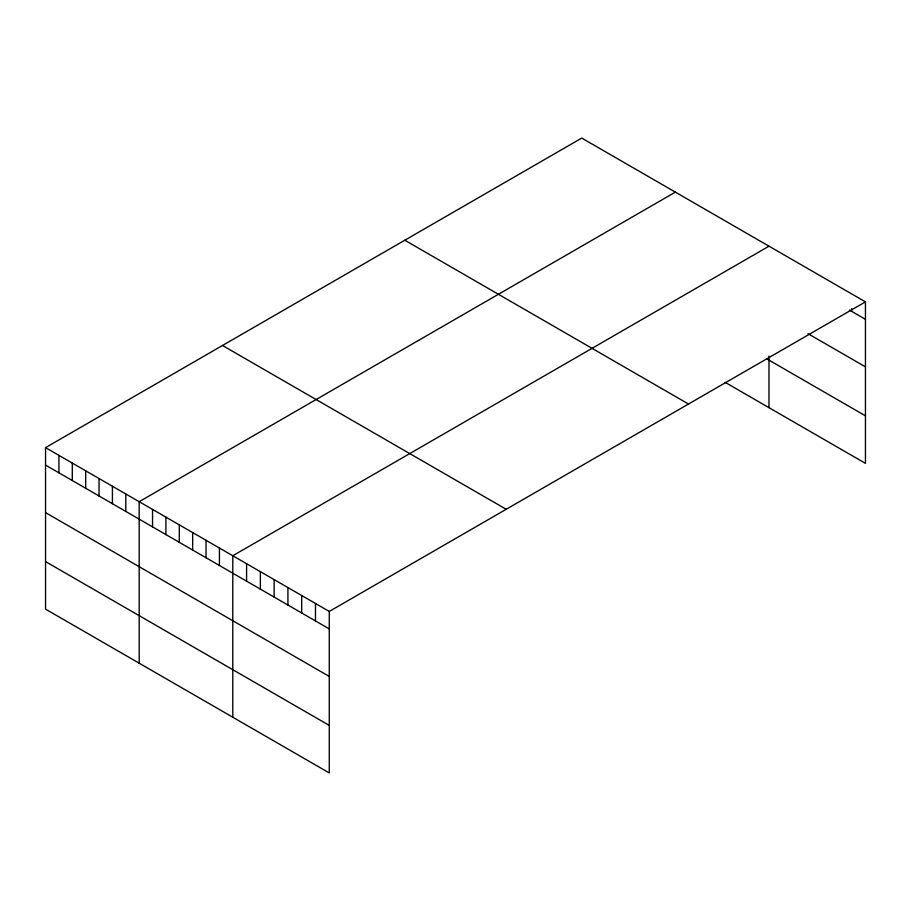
<?xml version="1.0" encoding="UTF-8"?>
<svg xmlns="http://www.w3.org/2000/svg" width="911" height="911" viewBox="0 0 911 911"><rect width="100%" height="100%" fill="white"/><g stroke="black" fill="none" stroke-linecap="round" stroke-linejoin="round"><path stroke-width="1.37" d="M45.55 447.643L329.258 611.44L329.258 772.927L45.55 609.129L45.55 447.643L581.742 138.073L865.45 301.871L865.45 463.357L725.213 382.392M675.358 192.13L139.178 501.699L139.178 663.185M768.986 246.186L232.795 555.744L232.795 717.23M329.258 611.44L865.45 301.871M849.371 310.047L865.45 319.328M808.034 333.711L865.45 366.86M766.561 358.74L865.45 415.826M404.791 240.231L688.511 404.029M222.489 345.485L506.209 509.283M45.55 465.1L329.258 628.897M45.55 512.631L329.258 676.429M45.55 561.597L329.258 725.395M851.671 308.692L851.671 311.38M768.986 356.053L768.986 407.672M315.479 603.481L315.479 620.938M301.7 595.532L301.7 612.989M287.922 587.572L287.922 605.029M274.143 579.612L274.143 597.069M260.364 571.664L260.364 589.121M246.585 563.704L246.585 581.161M219.426 548.023L219.426 565.48M206.045 540.303L206.045 557.76M192.676 532.582L192.676 550.039M179.296 524.861L179.296 542.318M165.927 517.141L165.927 534.598M152.547 509.42L152.547 526.877M125.798 493.967L125.798 511.435M112.429 486.246L112.429 503.703M99.048 478.526L99.048 495.983M85.68 470.805L85.68 488.262M72.299 463.084L72.299 480.541M58.93 455.363L58.93 472.82"/></g></svg>
